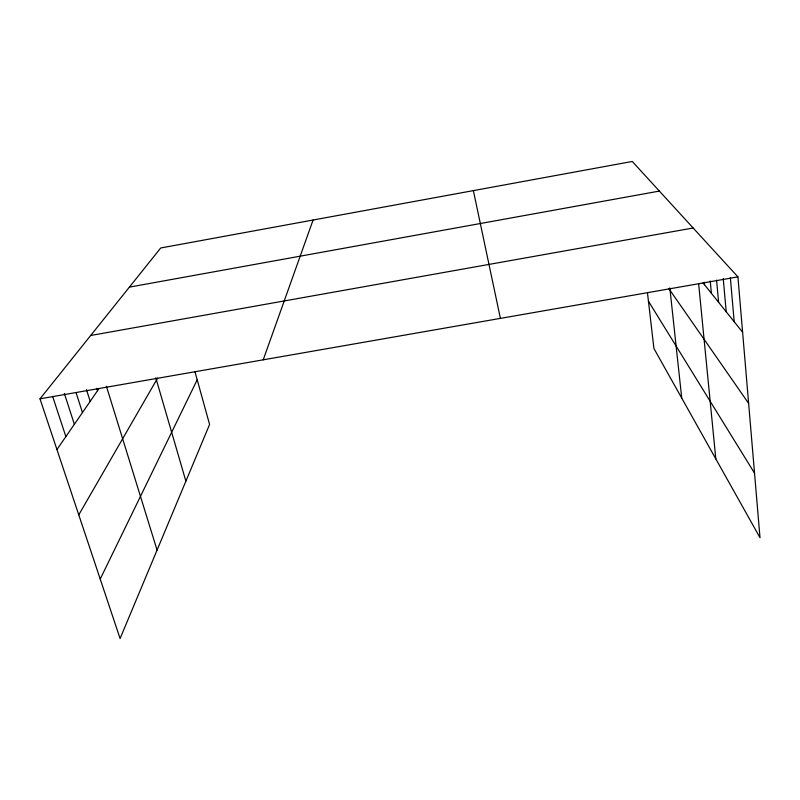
<?xml version="1.0" encoding="UTF-8"?>
<svg xmlns="http://www.w3.org/2000/svg" width="800" height="800" viewBox="0 0 800 800"><rect width="100%" height="100%" fill="white"/><g stroke="black" fill="none" stroke-linecap="round" stroke-linejoin="round"><path stroke-width="1.2" d="M263.22 359.83L313.08 220.03M100.22 579.06L197.21 379.78M78.77 514.87L157.58 378.14M56.94 449.54L98.97 388.64M195.04 371.94L209.59 424.48L120.09 638.54L40 398.83L160.72 247.98L632.26 161.46L737.92 276.88L760 537.71L653.92 348.5L647.48 292.9M129.39 287.13L659.37 191.08M90.7 335.48L693.16 227.99M40 398.83L737.92 276.88M703.04 282.89L742.61 332.23M668.84 288.58L748.63 403.41M648.44 301.2L754.54 473.19M52.63 396.4L65.87 436.6M64.34 393.44L74.37 424.29M76.12 392.79L82.46 412.56M86.49 389.68L90.19 401.37M96.83 388.33L97.56 390.68M106.41 386.26L157.08 550.07M155.79 377.78L185.89 481.16M473.37 190.62L500.4 318.38M669.84 287.93L681.74 398.13M698.62 283.59L715.82 458.91M704.26 282.24L704.5 284.71M710.23 280.96L711.39 293.3M716.58 280.15L718.62 302.32M723.23 278.58L726.21 311.79M730.34 277.49L734.2 321.74"/></g></svg>
